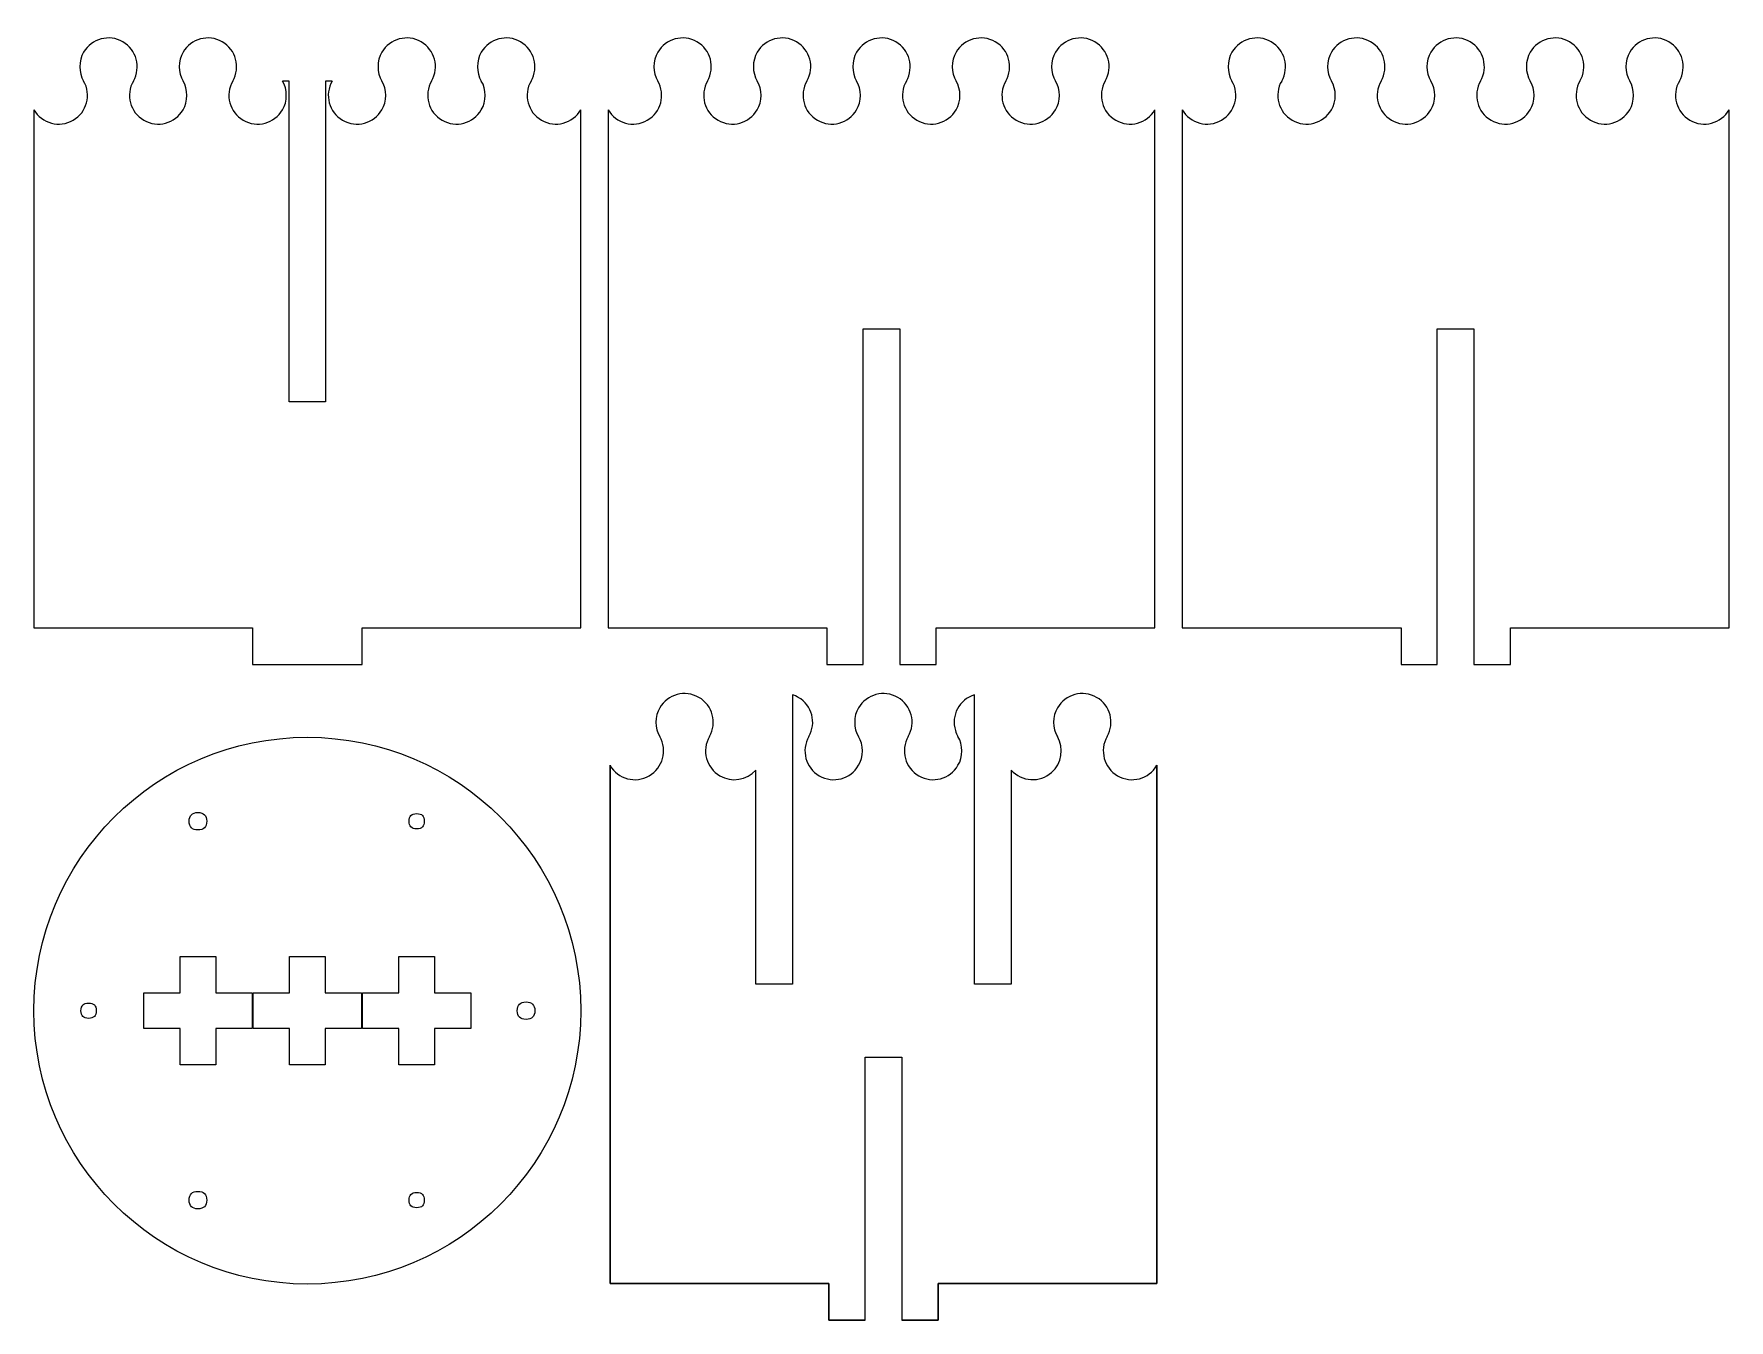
# Model space of a CAD drawing. Header units: inches. Extents: x 6 to 316, y -238 to -3.
import ezdxf

# ---------------------------------------------------------------- set-up
doc = ezdxf.new("R2010")
doc.units = ezdxf.units.IN
doc.header["$MEASUREMENT"] = 0
doc.layers.add('Layer 1', color=7, linetype='Continuous')

# ---------------------------------------------------------------- blocks, each defined once
blk = doc.blocks.new('block 2')
at = {"layer": 'Layer 1', "lineweight": 0}
blk.add_open_spline([(105.63, -181.79), (105.63, -154.18), (83.25, -131.8), (55.64, -131.8), (28.03, -131.8), (5.65, -154.18), (5.65, -181.79), (5.65, -209.39), (28.03, -231.77), (55.64, -231.77), (83.25, -231.77), (105.63, -209.39), (105.63, -181.79), (105.63, -181.79), (105.63, -181.79), (105.63, -181.79)], degree=3, knots=[0, 0, 0, 0, 1, 1, 1, 2, 2, 2, 3, 3, 3, 4, 4, 4, 5, 5, 5, 5], dxfattribs=at)
blk = doc.blocks.new('block 3')
at = {"layer": 'Layer 1', "lineweight": 0}
blk.add_open_spline([(97.23, -181.79), (97.23, -180.72), (96.7, -180.19), (95.63, -180.19), (94.56, -180.19), (94.03, -180.72), (94.03, -181.79), (94.03, -182.85), (94.56, -183.39), (95.63, -183.39), (96.7, -183.39), (97.23, -182.85), (97.23, -181.79)], degree=3, knots=[0, 0, 0, 0, 1, 1, 1, 2, 2, 2, 3, 3, 3, 4, 4, 4, 4], dxfattribs=at)
blk = doc.blocks.new('block 4')
at = {"layer": 'Layer 1', "lineweight": 0}
blk.add_open_spline([(58.99, -178.54), (61.17, -178.54), (63.35, -178.54), (65.54, -178.54)], degree=3, dxfattribs=at)
blk = doc.blocks.new('block 5')
at = {"layer": 'Layer 1', "lineweight": 0}
blk.add_open_spline([(65.54, -178.54), (65.54, -179.62), (65.54, -180.7), (65.54, -181.79), (65.54, -182.87), (65.54, -183.95), (65.54, -185.03)], degree=3, knots=[0, 0, 0, 0, 1, 1, 1, 2, 2, 2, 2], dxfattribs=at)
blk = doc.blocks.new('block 6')
at = {"layer": 'Layer 1', "lineweight": 0}
blk.add_open_spline([(65.54, -185.03), (63.35, -185.03), (61.17, -185.03), (58.99, -185.03)], degree=3, dxfattribs=at)
blk = doc.blocks.new('block 7')
at = {"layer": 'Layer 1', "lineweight": 0}
blk.add_open_spline([(58.99, -185.03), (58.95, -185.03), (58.92, -185.03), (58.89, -185.03), (58.89, -185.07), (58.89, -185.1), (58.89, -185.13)], degree=3, knots=[0, 0, 0, 0, 1, 1, 1, 2, 2, 2, 2], dxfattribs=at)
blk = doc.blocks.new('block 8')
at = {"layer": 'Layer 1', "lineweight": 0}
blk.add_open_spline([(58.89, -185.13), (58.89, -187.32), (58.89, -189.5), (58.89, -191.68)], degree=3, dxfattribs=at)
blk = doc.blocks.new('block 9')
at = {"layer": 'Layer 1', "lineweight": 0}
blk.add_open_spline([(58.89, -191.68), (57.8, -191.68), (56.72, -191.68), (55.64, -191.68), (54.56, -191.68), (53.47, -191.68), (52.39, -191.68)], degree=3, knots=[0, 0, 0, 0, 1, 1, 1, 2, 2, 2, 2], dxfattribs=at)
blk = doc.blocks.new('block 10')
at = {"layer": 'Layer 1', "lineweight": 0}
blk.add_open_spline([(52.39, -191.68), (52.39, -189.5), (52.39, -187.32), (52.39, -185.13)], degree=3, dxfattribs=at)
blk = doc.blocks.new('block 11')
at = {"layer": 'Layer 1', "lineweight": 0}
blk.add_open_spline([(52.39, -185.13), (52.39, -185.1), (52.39, -185.07), (52.39, -185.03), (52.36, -185.03), (52.32, -185.03), (52.29, -185.03)], degree=3, knots=[0, 0, 0, 0, 1, 1, 1, 2, 2, 2, 2], dxfattribs=at)
blk = doc.blocks.new('block 12')
at = {"layer": 'Layer 1', "lineweight": 0}
blk.add_open_spline([(52.29, -185.03), (50.11, -185.03), (47.92, -185.03), (45.74, -185.03)], degree=3, dxfattribs=at)
blk = doc.blocks.new('block 13')
at = {"layer": 'Layer 1', "lineweight": 0}
blk.add_open_spline([(45.74, -185.03), (45.74, -183.95), (45.74, -182.87), (45.74, -181.79), (45.74, -180.7), (45.74, -179.62), (45.74, -178.54)], degree=3, knots=[0, 0, 0, 0, 1, 1, 1, 2, 2, 2, 2], dxfattribs=at)
blk = doc.blocks.new('block 14')
at = {"layer": 'Layer 1', "lineweight": 0}
blk.add_open_spline([(45.74, -178.54), (47.92, -178.54), (50.11, -178.54), (52.29, -178.54)], degree=3, dxfattribs=at)
blk = doc.blocks.new('block 15')
at = {"layer": 'Layer 1', "lineweight": 0}
blk.add_open_spline([(52.29, -178.54), (52.32, -178.54), (52.36, -178.54), (52.39, -178.54), (52.39, -178.5), (52.39, -178.47), (52.39, -178.44)], degree=3, knots=[0, 0, 0, 0, 1, 1, 1, 2, 2, 2, 2], dxfattribs=at)
blk = doc.blocks.new('block 16')
at = {"layer": 'Layer 1', "lineweight": 0}
blk.add_open_spline([(52.39, -178.44), (52.39, -176.25), (52.39, -174.07), (52.39, -171.89)], degree=3, dxfattribs=at)
blk = doc.blocks.new('block 17')
at = {"layer": 'Layer 1', "lineweight": 0}
blk.add_open_spline([(52.39, -171.89), (53.47, -171.89), (54.56, -171.89), (55.64, -171.89), (56.72, -171.89), (57.8, -171.89), (58.89, -171.89)], degree=3, knots=[0, 0, 0, 0, 1, 1, 1, 2, 2, 2, 2], dxfattribs=at)
blk = doc.blocks.new('block 18')
at = {"layer": 'Layer 1', "lineweight": 0}
blk.add_open_spline([(58.89, -171.89), (58.89, -174.07), (58.89, -176.25), (58.89, -178.44)], degree=3, dxfattribs=at)
blk = doc.blocks.new('block 19')
at = {"layer": 'Layer 1', "lineweight": 0}
blk.add_open_spline([(58.89, -178.44), (58.89, -178.47), (58.89, -178.5), (58.89, -178.54), (58.92, -178.54), (58.95, -178.54), (58.99, -178.54)], degree=3, knots=[0, 0, 0, 0, 1, 1, 1, 2, 2, 2, 2], dxfattribs=at)
blk = doc.blocks.new('block 20')
at = {"layer": 'Layer 1', "lineweight": 0}
blk.add_open_spline([(38.99, -178.54), (41.17, -178.54), (43.36, -178.54), (45.54, -178.54)], degree=3, dxfattribs=at)
blk = doc.blocks.new('block 21')
at = {"layer": 'Layer 1', "lineweight": 0}
blk.add_open_spline([(45.54, -178.54), (45.54, -179.62), (45.54, -180.7), (45.54, -181.79), (45.54, -182.87), (45.54, -183.95), (45.54, -185.03)], degree=3, knots=[0, 0, 0, 0, 1, 1, 1, 2, 2, 2, 2], dxfattribs=at)
blk = doc.blocks.new('block 22')
at = {"layer": 'Layer 1', "lineweight": 0}
blk.add_open_spline([(45.54, -185.03), (43.36, -185.03), (41.17, -185.03), (38.99, -185.03)], degree=3, dxfattribs=at)
blk = doc.blocks.new('block 23')
at = {"layer": 'Layer 1', "lineweight": 0}
blk.add_open_spline([(38.99, -185.03), (38.96, -185.03), (38.93, -185.03), (38.89, -185.03), (38.89, -185.07), (38.89, -185.1), (38.89, -185.13)], degree=3, knots=[0, 0, 0, 0, 1, 1, 1, 2, 2, 2, 2], dxfattribs=at)
blk = doc.blocks.new('block 24')
at = {"layer": 'Layer 1', "lineweight": 0}
blk.add_open_spline([(38.89, -185.13), (38.89, -187.32), (38.89, -189.5), (38.89, -191.68)], degree=3, dxfattribs=at)
blk = doc.blocks.new('block 25')
at = {"layer": 'Layer 1', "lineweight": 0}
blk.add_open_spline([(38.89, -191.68), (37.81, -191.68), (36.73, -191.68), (35.64, -191.68), (34.56, -191.68), (33.48, -191.68), (32.39, -191.68)], degree=3, knots=[0, 0, 0, 0, 1, 1, 1, 2, 2, 2, 2], dxfattribs=at)
blk = doc.blocks.new('block 26')
at = {"layer": 'Layer 1', "lineweight": 0}
blk.add_open_spline([(32.39, -191.68), (32.39, -189.5), (32.39, -187.32), (32.39, -185.13)], degree=3, dxfattribs=at)
blk = doc.blocks.new('block 27')
at = {"layer": 'Layer 1', "lineweight": 0}
blk.add_open_spline([(32.39, -185.13), (32.39, -185.1), (32.39, -185.07), (32.39, -185.03), (32.36, -185.03), (32.33, -185.03), (32.29, -185.03)], degree=3, knots=[0, 0, 0, 0, 1, 1, 1, 2, 2, 2, 2], dxfattribs=at)
blk = doc.blocks.new('block 28')
at = {"layer": 'Layer 1', "lineweight": 0}
blk.add_open_spline([(32.29, -185.03), (30.11, -185.03), (27.93, -185.03), (25.74, -185.03)], degree=3, dxfattribs=at)
blk = doc.blocks.new('block 29')
at = {"layer": 'Layer 1', "lineweight": 0}
blk.add_open_spline([(25.74, -185.03), (25.74, -183.95), (25.74, -182.87), (25.74, -181.79), (25.74, -180.7), (25.74, -179.62), (25.74, -178.54)], degree=3, knots=[0, 0, 0, 0, 1, 1, 1, 2, 2, 2, 2], dxfattribs=at)
blk = doc.blocks.new('block 30')
at = {"layer": 'Layer 1', "lineweight": 0}
blk.add_open_spline([(25.74, -178.54), (27.93, -178.54), (30.11, -178.54), (32.29, -178.54)], degree=3, dxfattribs=at)
blk = doc.blocks.new('block 31')
at = {"layer": 'Layer 1', "lineweight": 0}
blk.add_open_spline([(32.29, -178.54), (32.33, -178.54), (32.36, -178.54), (32.39, -178.54), (32.39, -178.5), (32.39, -178.47), (32.39, -178.44)], degree=3, knots=[0, 0, 0, 0, 1, 1, 1, 2, 2, 2, 2], dxfattribs=at)
blk = doc.blocks.new('block 32')
at = {"layer": 'Layer 1', "lineweight": 0}
blk.add_open_spline([(32.39, -178.44), (32.39, -176.25), (32.39, -174.07), (32.39, -171.89)], degree=3, dxfattribs=at)
blk = doc.blocks.new('block 33')
at = {"layer": 'Layer 1', "lineweight": 0}
blk.add_open_spline([(32.39, -171.89), (33.48, -171.89), (34.56, -171.89), (35.64, -171.89), (36.73, -171.89), (37.81, -171.89), (38.89, -171.89)], degree=3, knots=[0, 0, 0, 0, 1, 1, 1, 2, 2, 2, 2], dxfattribs=at)
blk = doc.blocks.new('block 34')
at = {"layer": 'Layer 1', "lineweight": 0}
blk.add_open_spline([(38.89, -171.89), (38.89, -174.07), (38.89, -176.25), (38.89, -178.44)], degree=3, dxfattribs=at)
blk = doc.blocks.new('block 35')
at = {"layer": 'Layer 1', "lineweight": 0}
blk.add_open_spline([(38.89, -178.44), (38.89, -178.47), (38.89, -178.5), (38.89, -178.54), (38.93, -178.54), (38.96, -178.54), (38.99, -178.54)], degree=3, knots=[0, 0, 0, 0, 1, 1, 1, 2, 2, 2, 2], dxfattribs=at)
blk = doc.blocks.new('block 36')
at = {"layer": 'Layer 1', "lineweight": 0}
blk.add_open_spline([(78.98, -178.54), (81.17, -178.54), (83.35, -178.54), (85.53, -178.54)], degree=3, dxfattribs=at)
blk = doc.blocks.new('block 37')
at = {"layer": 'Layer 1', "lineweight": 0}
blk.add_open_spline([(85.53, -178.54), (85.53, -179.62), (85.53, -180.7), (85.53, -181.79), (85.53, -182.87), (85.53, -183.95), (85.53, -185.03)], degree=3, knots=[0, 0, 0, 0, 1, 1, 1, 2, 2, 2, 2], dxfattribs=at)
blk = doc.blocks.new('block 38')
at = {"layer": 'Layer 1', "lineweight": 0}
blk.add_open_spline([(85.53, -185.03), (83.35, -185.03), (81.17, -185.03), (78.98, -185.03)], degree=3, dxfattribs=at)
blk = doc.blocks.new('block 39')
at = {"layer": 'Layer 1', "lineweight": 0}
blk.add_open_spline([(78.98, -185.03), (78.95, -185.03), (78.92, -185.03), (78.88, -185.03), (78.88, -185.07), (78.88, -185.1), (78.88, -185.13)], degree=3, knots=[0, 0, 0, 0, 1, 1, 1, 2, 2, 2, 2], dxfattribs=at)
blk = doc.blocks.new('block 40')
at = {"layer": 'Layer 1', "lineweight": 0}
blk.add_open_spline([(78.88, -185.13), (78.88, -187.32), (78.88, -189.5), (78.88, -191.68)], degree=3, dxfattribs=at)
blk = doc.blocks.new('block 41')
at = {"layer": 'Layer 1', "lineweight": 0}
blk.add_open_spline([(78.88, -191.68), (77.8, -191.68), (76.72, -191.68), (75.63, -191.68), (74.55, -191.68), (73.47, -191.68), (72.38, -191.68)], degree=3, knots=[0, 0, 0, 0, 1, 1, 1, 2, 2, 2, 2], dxfattribs=at)
blk = doc.blocks.new('block 42')
at = {"layer": 'Layer 1', "lineweight": 0}
blk.add_open_spline([(72.38, -191.68), (72.38, -189.5), (72.38, -187.32), (72.38, -185.13)], degree=3, dxfattribs=at)
blk = doc.blocks.new('block 43')
at = {"layer": 'Layer 1', "lineweight": 0}
blk.add_open_spline([(72.38, -185.13), (72.38, -185.1), (72.38, -185.07), (72.38, -185.03), (72.35, -185.03), (72.32, -185.03), (72.29, -185.03)], degree=3, knots=[0, 0, 0, 0, 1, 1, 1, 2, 2, 2, 2], dxfattribs=at)
blk = doc.blocks.new('block 44')
at = {"layer": 'Layer 1', "lineweight": 0}
blk.add_open_spline([(72.29, -185.03), (70.1, -185.03), (67.92, -185.03), (65.74, -185.03)], degree=3, dxfattribs=at)
blk = doc.blocks.new('block 45')
at = {"layer": 'Layer 1', "lineweight": 0}
blk.add_open_spline([(65.74, -185.03), (65.74, -183.95), (65.74, -182.87), (65.74, -181.79), (65.74, -180.7), (65.74, -179.62), (65.74, -178.54)], degree=3, knots=[0, 0, 0, 0, 1, 1, 1, 2, 2, 2, 2], dxfattribs=at)
blk = doc.blocks.new('block 46')
at = {"layer": 'Layer 1', "lineweight": 0}
blk.add_open_spline([(65.74, -178.54), (67.92, -178.54), (70.1, -178.54), (72.29, -178.54)], degree=3, dxfattribs=at)
blk = doc.blocks.new('block 47')
at = {"layer": 'Layer 1', "lineweight": 0}
blk.add_open_spline([(72.29, -178.54), (72.32, -178.54), (72.35, -178.54), (72.38, -178.54), (72.38, -178.5), (72.38, -178.47), (72.38, -178.44)], degree=3, knots=[0, 0, 0, 0, 1, 1, 1, 2, 2, 2, 2], dxfattribs=at)
blk = doc.blocks.new('block 48')
at = {"layer": 'Layer 1', "lineweight": 0}
blk.add_open_spline([(72.38, -178.44), (72.38, -176.25), (72.38, -174.07), (72.38, -171.89)], degree=3, dxfattribs=at)
blk = doc.blocks.new('block 49')
at = {"layer": 'Layer 1', "lineweight": 0}
blk.add_open_spline([(72.38, -171.89), (73.47, -171.89), (74.55, -171.89), (75.63, -171.89), (76.72, -171.89), (77.8, -171.89), (78.88, -171.89)], degree=3, knots=[0, 0, 0, 0, 1, 1, 1, 2, 2, 2, 2], dxfattribs=at)
blk = doc.blocks.new('block 50')
at = {"layer": 'Layer 1', "lineweight": 0}
blk.add_open_spline([(78.88, -171.89), (78.88, -174.07), (78.88, -176.25), (78.88, -178.44)], degree=3, dxfattribs=at)
blk = doc.blocks.new('block 51')
at = {"layer": 'Layer 1', "lineweight": 0}
blk.add_open_spline([(78.88, -178.44), (78.88, -178.47), (78.88, -178.5), (78.88, -178.54), (78.92, -178.54), (78.95, -178.54), (78.98, -178.54)], degree=3, knots=[0, 0, 0, 0, 1, 1, 1, 2, 2, 2, 2], dxfattribs=at)
blk = doc.blocks.new('block 52')
at = {"layer": 'Layer 1', "lineweight": 0}
blk.add_open_spline([(77.03, -216.42), (77.03, -215.49), (76.57, -215.02), (75.63, -215.02), (74.7, -215.02), (74.23, -215.49), (74.23, -216.42), (74.23, -217.35), (74.7, -217.82), (75.63, -217.82), (76.57, -217.82), (77.03, -217.35), (77.03, -216.42)], degree=3, knots=[0, 0, 0, 0, 1, 1, 1, 2, 2, 2, 3, 3, 3, 4, 4, 4, 4], dxfattribs=at)
blk = doc.blocks.new('block 53')
at = {"layer": 'Layer 1', "lineweight": 0}
blk.add_open_spline([(37.24, -216.42), (37.24, -215.35), (36.71, -214.82), (35.64, -214.82), (34.58, -214.82), (34.04, -215.35), (34.04, -216.42), (34.04, -217.49), (34.58, -218.02), (35.64, -218.02), (36.71, -218.02), (37.24, -217.49), (37.24, -216.42)], degree=3, knots=[0, 0, 0, 0, 1, 1, 1, 2, 2, 2, 3, 3, 3, 4, 4, 4, 4], dxfattribs=at)
blk = doc.blocks.new('block 54')
at = {"layer": 'Layer 1', "lineweight": 0}
blk.add_open_spline([(17.05, -181.79), (17.05, -180.85), (16.58, -180.39), (15.65, -180.39), (14.71, -180.39), (14.25, -180.85), (14.25, -181.79), (14.25, -182.72), (14.71, -183.19), (15.65, -183.19), (16.58, -183.19), (17.05, -182.72), (17.05, -181.79)], degree=3, knots=[0, 0, 0, 0, 1, 1, 1, 2, 2, 2, 3, 3, 3, 4, 4, 4, 4], dxfattribs=at)
blk = doc.blocks.new('block 55')
at = {"layer": 'Layer 1', "lineweight": 0}
blk.add_open_spline([(37.24, -147.15), (37.24, -146.09), (36.71, -145.55), (35.64, -145.55), (34.58, -145.55), (34.04, -146.09), (34.04, -147.15), (34.04, -148.22), (34.58, -148.75), (35.64, -148.75), (36.71, -148.75), (37.24, -148.22), (37.24, -147.15)], degree=3, knots=[0, 0, 0, 0, 1, 1, 1, 2, 2, 2, 3, 3, 3, 4, 4, 4, 4], dxfattribs=at)
blk = doc.blocks.new('block 56')
at = {"layer": 'Layer 1', "lineweight": 0}
blk.add_open_spline([(77.03, -147.15), (77.03, -146.22), (76.57, -145.75), (75.63, -145.75), (74.7, -145.75), (74.23, -146.22), (74.23, -147.15), (74.23, -148.09), (74.7, -148.55), (75.63, -148.55), (76.57, -148.55), (77.03, -148.09), (77.03, -147.15)], degree=3, knots=[0, 0, 0, 0, 1, 1, 1, 2, 2, 2, 3, 3, 3, 4, 4, 4, 4], dxfattribs=at)
blk = doc.blocks.new('block 57')
at = {"layer": 'Layer 1', "lineweight": 0}
blk.add_lwpolyline([(210.96, -136.93), (210.96, -231.66)], dxfattribs=at)
blk = doc.blocks.new('block 58')
at = {"layer": 'Layer 1', "lineweight": 0}
blk.add_lwpolyline([(210.96, -231.66), (210.96, -136.93)], dxfattribs=at)
blk = doc.blocks.new('block 59')
at = {"layer": 'Layer 1', "lineweight": 0}
blk.add_open_spline([(201.87, -131.68), (200.42, -134.19), (201.28, -137.4), (203.79, -138.85), (206.3, -140.3), (209.51, -139.44), (210.96, -136.93)], degree=3, knots=[0, 0, 0, 0, 1, 1, 1, 2, 2, 2, 2], dxfattribs=at)
blk = doc.blocks.new('block 60')
at = {"layer": 'Layer 1', "lineweight": 0}
blk.add_open_spline([(201.87, -131.68), (203.32, -129.17), (202.46, -125.96), (199.95, -124.51), (197.44, -123.06), (194.23, -123.92), (192.78, -126.43), (191.84, -127.89), (191.84, -130.23), (192.78, -131.68)], degree=3, knots=[0, 0, 0, 0, 1, 1, 1, 2, 2, 2, 3, 3, 3, 3], dxfattribs=at)
blk = doc.blocks.new('block 61')
at = {"layer": 'Layer 1', "lineweight": 0}
blk.add_open_spline([(184.31, -137.79), (186.24, -139.96), (189.55, -140.15), (191.72, -138.23), (193.57, -136.66), (194.04, -133.75), (192.78, -131.68)], degree=3, knots=[0, 0, 0, 0, 1, 1, 1, 2, 2, 2, 2], dxfattribs=at)
blk = doc.blocks.new('block 62')
at = {"layer": 'Layer 1', "lineweight": 0}
blk.add_lwpolyline([(184.31, -137.79), (184.31, -176.96)], dxfattribs=at)
blk = doc.blocks.new('block 63')
at = {"layer": 'Layer 1', "lineweight": 0}
blk.add_lwpolyline([(184.31, -176.96), (180.96, -176.96)], dxfattribs=at)
blk = doc.blocks.new('block 64')
at = {"layer": 'Layer 1', "lineweight": 0}
blk.add_lwpolyline([(180.96, -176.96), (177.61, -176.96)], dxfattribs=at)
blk = doc.blocks.new('block 65')
at = {"layer": 'Layer 1', "lineweight": 0}
blk.add_lwpolyline([(177.61, -176.96), (177.61, -124.04)], dxfattribs=at)
blk = doc.blocks.new('block 66')
at = {"layer": 'Layer 1', "lineweight": 0}
blk.add_open_spline([(177.61, -124.04), (174.84, -124.88), (173.28, -127.82), (174.13, -130.59), (174.21, -130.89), (174.44, -131.42), (174.6, -131.68)], degree=3, knots=[0, 0, 0, 0, 1, 1, 1, 2, 2, 2, 2], dxfattribs=at)
blk = doc.blocks.new('block 67')
at = {"layer": 'Layer 1', "lineweight": 0}
blk.add_open_spline([(165.51, -131.68), (164.06, -134.19), (164.92, -137.4), (167.43, -138.85), (169.94, -140.3), (173.15, -139.44), (174.6, -136.93), (175.54, -135.48), (175.54, -133.13), (174.6, -131.68)], degree=3, knots=[0, 0, 0, 0, 1, 1, 1, 2, 2, 2, 3, 3, 3, 3], dxfattribs=at)
blk = doc.blocks.new('block 68')
at = {"layer": 'Layer 1', "lineweight": 0}
blk.add_open_spline([(165.51, -131.68), (166.96, -129.17), (166.1, -125.96), (163.59, -124.51), (161.08, -123.06), (157.87, -123.92), (156.42, -126.43), (155.48, -127.89), (155.48, -130.23), (156.42, -131.68)], degree=3, knots=[0, 0, 0, 0, 1, 1, 1, 2, 2, 2, 3, 3, 3, 3], dxfattribs=at)
blk = doc.blocks.new('block 69')
at = {"layer": 'Layer 1', "lineweight": 0}
blk.add_open_spline([(147.33, -131.68), (145.88, -134.19), (146.74, -137.4), (149.25, -138.85), (151.76, -140.3), (154.97, -139.44), (156.42, -136.93), (157.36, -135.48), (157.36, -133.13), (156.42, -131.68)], degree=3, knots=[0, 0, 0, 0, 1, 1, 1, 2, 2, 2, 3, 3, 3, 3], dxfattribs=at)
blk = doc.blocks.new('block 70')
at = {"layer": 'Layer 1', "lineweight": 0}
blk.add_open_spline([(147.33, -131.68), (148.78, -129.17), (147.92, -125.96), (145.41, -124.51), (145.15, -124.35), (144.62, -124.12), (144.32, -124.04)], degree=3, knots=[0, 0, 0, 0, 1, 1, 1, 2, 2, 2, 2], dxfattribs=at)
blk = doc.blocks.new('block 71')
at = {"layer": 'Layer 1', "lineweight": 0}
blk.add_lwpolyline([(144.32, -124.04), (144.32, -176.96)], dxfattribs=at)
blk = doc.blocks.new('block 72')
at = {"layer": 'Layer 1', "lineweight": 0}
blk.add_lwpolyline([(144.32, -176.96), (140.97, -176.96)], dxfattribs=at)
blk = doc.blocks.new('block 73')
at = {"layer": 'Layer 1', "lineweight": 0}
blk.add_lwpolyline([(140.97, -176.96), (137.62, -176.96)], dxfattribs=at)
blk = doc.blocks.new('block 74')
at = {"layer": 'Layer 1', "lineweight": 0}
blk.add_lwpolyline([(137.62, -176.96), (137.62, -137.79)], dxfattribs=at)
blk = doc.blocks.new('block 75')
at = {"layer": 'Layer 1', "lineweight": 0}
blk.add_open_spline([(129.15, -131.68), (127.71, -134.19), (128.57, -137.4), (131.08, -138.85), (133.14, -140.11), (136.05, -139.64), (137.62, -137.79)], degree=3, knots=[0, 0, 0, 0, 1, 1, 1, 2, 2, 2, 2], dxfattribs=at)
blk = doc.blocks.new('block 76')
at = {"layer": 'Layer 1', "lineweight": 0}
blk.add_open_spline([(129.15, -131.68), (130.6, -129.17), (129.74, -125.96), (127.23, -124.51), (124.72, -123.06), (121.51, -123.92), (120.07, -126.43), (119.13, -127.89), (119.13, -130.23), (120.07, -131.68)], degree=3, knots=[0, 0, 0, 0, 1, 1, 1, 2, 2, 2, 3, 3, 3, 3], dxfattribs=at)
blk = doc.blocks.new('block 77')
at = {"layer": 'Layer 1', "lineweight": 0}
blk.add_open_spline([(110.98, -136.93), (112.43, -139.44), (115.64, -140.3), (118.14, -138.85), (120.65, -137.4), (121.51, -134.19), (120.07, -131.68)], degree=3, knots=[0, 0, 0, 0, 1, 1, 1, 2, 2, 2, 2], dxfattribs=at)
blk = doc.blocks.new('block 78')
at = {"layer": 'Layer 1', "lineweight": 0}
blk.add_lwpolyline([(110.98, -136.93), (110.98, -231.66)], dxfattribs=at)
blk = doc.blocks.new('block 79')
at = {"layer": 'Layer 1', "lineweight": 0}
blk.add_lwpolyline([(110.98, -231.66), (110.98, -136.93)], dxfattribs=at)
blk = doc.blocks.new('block 80')
at = {"layer": 'Layer 1', "lineweight": 0}
blk.add_lwpolyline([(157.62, -238.36), (157.62, -190.31)], dxfattribs=at)
blk = doc.blocks.new('block 81')
at = {"layer": 'Layer 1', "lineweight": 0}
blk.add_lwpolyline([(157.62, -190.31), (160.97, -190.31)], dxfattribs=at)
blk = doc.blocks.new('block 82')
at = {"layer": 'Layer 1', "lineweight": 0}
blk.add_lwpolyline([(160.97, -190.31), (164.32, -190.31)], dxfattribs=at)
blk = doc.blocks.new('block 83')
at = {"layer": 'Layer 1', "lineweight": 0}
blk.add_lwpolyline([(164.32, -190.31), (164.32, -238.36)], dxfattribs=at)
blk = doc.blocks.new('block 84')
at = {"layer": 'Layer 1', "lineweight": 0}
blk.add_lwpolyline([(164.32, -238.36), (170.96, -238.36)], dxfattribs=at)
blk = doc.blocks.new('block 85')
at = {"layer": 'Layer 1', "lineweight": 0}
blk.add_lwpolyline([(170.96, -238.36), (164.32, -238.36)], dxfattribs=at)
blk = doc.blocks.new('block 86')
at = {"layer": 'Layer 1', "lineweight": 0}
blk.add_lwpolyline([(170.96, -238.36), (170.96, -231.66)], dxfattribs=at)
blk = doc.blocks.new('block 87')
at = {"layer": 'Layer 1', "lineweight": 0}
blk.add_lwpolyline([(170.96, -231.66), (210.96, -231.66)], dxfattribs=at)
blk = doc.blocks.new('block 88')
at = {"layer": 'Layer 1', "lineweight": 0}
blk.add_lwpolyline([(210.96, -231.66), (170.96, -231.66)], dxfattribs=at)
blk = doc.blocks.new('block 89')
at = {"layer": 'Layer 1', "lineweight": 0}
blk.add_lwpolyline([(170.96, -231.66), (170.96, -238.36)], dxfattribs=at)
blk = doc.blocks.new('block 90')
at = {"layer": 'Layer 1', "lineweight": 0}
blk.add_lwpolyline([(150.97, -238.36), (157.62, -238.36)], dxfattribs=at)
blk = doc.blocks.new('block 91')
at = {"layer": 'Layer 1', "lineweight": 0}
blk.add_lwpolyline([(157.62, -238.36), (150.97, -238.36)], dxfattribs=at)
blk = doc.blocks.new('block 92')
at = {"layer": 'Layer 1', "lineweight": 0}
blk.add_lwpolyline([(150.97, -238.36), (150.97, -231.66)], dxfattribs=at)
blk = doc.blocks.new('block 93')
at = {"layer": 'Layer 1', "lineweight": 0}
blk.add_lwpolyline([(150.97, -231.66), (110.98, -231.66)], dxfattribs=at)
blk = doc.blocks.new('block 94')
at = {"layer": 'Layer 1', "lineweight": 0}
blk.add_lwpolyline([(110.98, -231.66), (150.97, -231.66)], dxfattribs=at)
blk = doc.blocks.new('block 95')
at = {"layer": 'Layer 1', "lineweight": 0}
blk.add_lwpolyline([(150.97, -231.66), (150.97, -238.36)], dxfattribs=at)
blk = doc.blocks.new('block 96')
at = {"layer": 'Layer 1', "lineweight": 0}
blk.add_lwpolyline([(105.63, -111.8), (105.63, -17.07)], dxfattribs=at)
blk = doc.blocks.new('block 97')
at = {"layer": 'Layer 1', "lineweight": 0}
blk.add_open_spline([(96.54, -11.82), (95.09, -14.33), (95.95, -17.54), (98.46, -18.99), (100.97, -20.44), (104.18, -19.58), (105.63, -17.07)], degree=3, knots=[0, 0, 0, 0, 1, 1, 1, 2, 2, 2, 2], dxfattribs=at)
blk = doc.blocks.new('block 98')
at = {"layer": 'Layer 1', "lineweight": 0}
blk.add_open_spline([(96.54, -11.82), (97.99, -9.31), (97.13, -6.1), (94.62, -4.65), (92.11, -3.2), (88.9, -4.06), (87.45, -6.57), (86.51, -8.03), (86.51, -10.37), (87.45, -11.82)], degree=3, knots=[0, 0, 0, 0, 1, 1, 1, 2, 2, 2, 3, 3, 3, 3], dxfattribs=at)
blk = doc.blocks.new('block 99')
at = {"layer": 'Layer 1', "lineweight": 0}
blk.add_open_spline([(78.36, -11.82), (76.91, -14.33), (77.77, -17.54), (80.28, -18.99), (82.79, -20.44), (86, -19.58), (87.45, -17.07), (88.39, -15.62), (88.39, -13.27), (87.45, -11.82)], degree=3, knots=[0, 0, 0, 0, 1, 1, 1, 2, 2, 2, 3, 3, 3, 3], dxfattribs=at)
blk = doc.blocks.new('block 100')
at = {"layer": 'Layer 1', "lineweight": 0}
blk.add_open_spline([(78.36, -11.82), (79.81, -9.31), (78.95, -6.1), (76.44, -4.65), (73.93, -3.2), (70.72, -4.06), (69.27, -6.57), (68.33, -8.03), (68.33, -10.37), (69.27, -11.82)], degree=3, knots=[0, 0, 0, 0, 1, 1, 1, 2, 2, 2, 3, 3, 3, 3], dxfattribs=at)
blk = doc.blocks.new('block 101')
at = {"layer": 'Layer 1', "lineweight": 0}
blk.add_open_spline([(60.18, -11.82), (58.73, -14.33), (59.59, -17.54), (62.1, -18.99), (64.61, -20.44), (67.82, -19.58), (69.27, -17.07), (70.21, -15.62), (70.21, -13.27), (69.27, -11.82)], degree=3, knots=[0, 0, 0, 0, 1, 1, 1, 2, 2, 2, 3, 3, 3, 3], dxfattribs=at)
blk = doc.blocks.new('block 102')
at = {"layer": 'Layer 1', "lineweight": 0}
blk.add_lwpolyline([(60.18, -11.82), (58.99, -11.82)], dxfattribs=at)
blk = doc.blocks.new('block 103')
at = {"layer": 'Layer 1', "lineweight": 0}
blk.add_lwpolyline([(58.99, -11.82), (58.99, -70.45)], dxfattribs=at)
blk = doc.blocks.new('block 104')
at = {"layer": 'Layer 1', "lineweight": 0}
blk.add_lwpolyline([(58.99, -70.45), (55.64, -70.45)], dxfattribs=at)
blk = doc.blocks.new('block 105')
at = {"layer": 'Layer 1', "lineweight": 0}
blk.add_lwpolyline([(55.64, -70.45), (52.29, -70.45)], dxfattribs=at)
blk = doc.blocks.new('block 106')
at = {"layer": 'Layer 1', "lineweight": 0}
blk.add_lwpolyline([(52.29, -70.45), (52.29, -11.82)], dxfattribs=at)
blk = doc.blocks.new('block 107')
at = {"layer": 'Layer 1', "lineweight": 0}
blk.add_lwpolyline([(52.29, -11.82), (51.09, -11.82)], dxfattribs=at)
blk = doc.blocks.new('block 108')
at = {"layer": 'Layer 1', "lineweight": 0}
blk.add_open_spline([(42.01, -11.82), (40.56, -14.33), (41.42, -17.54), (43.93, -18.99), (46.44, -20.44), (49.65, -19.58), (51.09, -17.07), (52.03, -15.62), (52.03, -13.27), (51.09, -11.82)], degree=3, knots=[0, 0, 0, 0, 1, 1, 1, 2, 2, 2, 3, 3, 3, 3], dxfattribs=at)
blk = doc.blocks.new('block 109')
at = {"layer": 'Layer 1', "lineweight": 0}
blk.add_open_spline([(42.01, -11.82), (43.45, -9.31), (42.59, -6.1), (40.08, -4.65), (37.57, -3.2), (34.37, -4.06), (32.92, -6.57), (31.98, -8.03), (31.98, -10.37), (32.92, -11.82)], degree=3, knots=[0, 0, 0, 0, 1, 1, 1, 2, 2, 2, 3, 3, 3, 3], dxfattribs=at)
blk = doc.blocks.new('block 110')
at = {"layer": 'Layer 1', "lineweight": 0}
blk.add_open_spline([(23.83, -11.82), (22.38, -14.33), (23.24, -17.54), (25.75, -18.99), (28.26, -20.44), (31.47, -19.58), (32.92, -17.07), (33.85, -15.62), (33.85, -13.27), (32.92, -11.82)], degree=3, knots=[0, 0, 0, 0, 1, 1, 1, 2, 2, 2, 3, 3, 3, 3], dxfattribs=at)
blk = doc.blocks.new('block 111')
at = {"layer": 'Layer 1', "lineweight": 0}
blk.add_open_spline([(23.83, -11.82), (25.28, -9.31), (24.42, -6.1), (21.91, -4.65), (19.4, -3.2), (16.19, -4.06), (14.74, -6.57), (13.8, -8.03), (13.8, -10.37), (14.74, -11.82)], degree=3, knots=[0, 0, 0, 0, 1, 1, 1, 2, 2, 2, 3, 3, 3, 3], dxfattribs=at)
blk = doc.blocks.new('block 112')
at = {"layer": 'Layer 1', "lineweight": 0}
blk.add_open_spline([(5.65, -17.07), (7.1, -19.58), (10.31, -20.44), (12.82, -18.99), (15.33, -17.54), (16.19, -14.33), (14.74, -11.82)], degree=3, knots=[0, 0, 0, 0, 1, 1, 1, 2, 2, 2, 2], dxfattribs=at)
blk = doc.blocks.new('block 113')
at = {"layer": 'Layer 1', "lineweight": 0}
blk.add_lwpolyline([(5.65, -17.07), (5.65, -111.8)], dxfattribs=at)
blk = doc.blocks.new('block 114')
at = {"layer": 'Layer 1', "lineweight": 0}
blk.add_lwpolyline([(5.65, -111.8), (45.64, -111.8)], dxfattribs=at)
blk = doc.blocks.new('block 115')
at = {"layer": 'Layer 1', "lineweight": 0}
blk.add_lwpolyline([(45.64, -111.8), (45.64, -118.5)], dxfattribs=at)
blk = doc.blocks.new('block 116')
at = {"layer": 'Layer 1', "lineweight": 0}
blk.add_lwpolyline([(45.64, -118.5), (55.64, -118.5)], dxfattribs=at)
blk = doc.blocks.new('block 117')
at = {"layer": 'Layer 1', "lineweight": 0}
blk.add_lwpolyline([(55.64, -118.5), (65.64, -118.5)], dxfattribs=at)
blk = doc.blocks.new('block 118')
at = {"layer": 'Layer 1', "lineweight": 0}
blk.add_lwpolyline([(65.64, -118.5), (65.64, -111.8)], dxfattribs=at)
blk = doc.blocks.new('block 119')
at = {"layer": 'Layer 1', "lineweight": 0}
blk.add_lwpolyline([(65.64, -111.8), (105.63, -111.8)], dxfattribs=at)
blk = doc.blocks.new('block 120')
at = {"layer": 'Layer 1', "lineweight": 0}
blk.add_open_spline([(201.52, -11.82), (200.07, -14.33), (200.93, -17.54), (203.44, -18.99), (205.95, -20.44), (209.16, -19.58), (210.61, -17.07)], degree=3, knots=[0, 0, 0, 0, 1, 1, 1, 2, 2, 2, 2], dxfattribs=at)
blk = doc.blocks.new('block 121')
at = {"layer": 'Layer 1', "lineweight": 0}
blk.add_open_spline([(201.52, -11.82), (202.97, -9.31), (202.11, -6.1), (199.6, -4.65), (197.09, -3.2), (193.88, -4.06), (192.43, -6.57), (191.49, -8.03), (191.49, -10.37), (192.43, -11.82)], degree=3, knots=[0, 0, 0, 0, 1, 1, 1, 2, 2, 2, 3, 3, 3, 3], dxfattribs=at)
blk = doc.blocks.new('block 122')
at = {"layer": 'Layer 1', "lineweight": 0}
blk.add_open_spline([(183.34, -11.82), (181.89, -14.33), (182.75, -17.54), (185.26, -18.99), (187.77, -20.44), (190.98, -19.58), (192.43, -17.07), (193.37, -15.62), (193.37, -13.27), (192.43, -11.82)], degree=3, knots=[0, 0, 0, 0, 1, 1, 1, 2, 2, 2, 3, 3, 3, 3], dxfattribs=at)
blk = doc.blocks.new('block 123')
at = {"layer": 'Layer 1', "lineweight": 0}
blk.add_open_spline([(183.34, -11.82), (184.79, -9.31), (183.93, -6.1), (181.42, -4.65), (178.91, -3.2), (175.7, -4.06), (174.25, -6.57), (173.31, -8.03), (173.31, -10.37), (174.25, -11.82)], degree=3, knots=[0, 0, 0, 0, 1, 1, 1, 2, 2, 2, 3, 3, 3, 3], dxfattribs=at)
blk = doc.blocks.new('block 124')
at = {"layer": 'Layer 1', "lineweight": 0}
blk.add_open_spline([(165.16, -11.82), (163.71, -14.33), (164.57, -17.54), (167.08, -18.99), (169.59, -20.44), (172.8, -19.58), (174.25, -17.07), (175.19, -15.62), (175.19, -13.27), (174.25, -11.82)], degree=3, knots=[0, 0, 0, 0, 1, 1, 1, 2, 2, 2, 3, 3, 3, 3], dxfattribs=at)
blk = doc.blocks.new('block 125')
at = {"layer": 'Layer 1', "lineweight": 0}
blk.add_open_spline([(165.16, -11.82), (166.61, -9.31), (165.75, -6.1), (163.24, -4.65), (160.73, -3.2), (157.52, -4.06), (156.07, -6.57), (155.13, -8.03), (155.13, -10.37), (156.07, -11.82)], degree=3, knots=[0, 0, 0, 0, 1, 1, 1, 2, 2, 2, 3, 3, 3, 3], dxfattribs=at)
blk = doc.blocks.new('block 126')
at = {"layer": 'Layer 1', "lineweight": 0}
blk.add_open_spline([(146.98, -11.82), (145.53, -14.33), (146.39, -17.54), (148.9, -18.99), (151.41, -20.44), (154.62, -19.58), (156.07, -17.07), (157.01, -15.62), (157.01, -13.27), (156.07, -11.82)], degree=3, knots=[0, 0, 0, 0, 1, 1, 1, 2, 2, 2, 3, 3, 3, 3], dxfattribs=at)
blk = doc.blocks.new('block 127')
at = {"layer": 'Layer 1', "lineweight": 0}
blk.add_open_spline([(146.98, -11.82), (148.43, -9.31), (147.57, -6.1), (145.06, -4.65), (142.55, -3.2), (139.34, -4.06), (137.89, -6.57), (136.96, -8.03), (136.96, -10.37), (137.89, -11.82)], degree=3, knots=[0, 0, 0, 0, 1, 1, 1, 2, 2, 2, 3, 3, 3, 3], dxfattribs=at)
blk = doc.blocks.new('block 128')
at = {"layer": 'Layer 1', "lineweight": 0}
blk.add_open_spline([(128.8, -11.82), (127.36, -14.33), (128.22, -17.54), (130.73, -18.99), (133.24, -20.44), (136.44, -19.58), (137.89, -17.07), (138.83, -15.62), (138.83, -13.27), (137.89, -11.82)], degree=3, knots=[0, 0, 0, 0, 1, 1, 1, 2, 2, 2, 3, 3, 3, 3], dxfattribs=at)
blk = doc.blocks.new('block 129')
at = {"layer": 'Layer 1', "lineweight": 0}
blk.add_open_spline([(128.8, -11.82), (130.25, -9.31), (129.39, -6.1), (126.88, -4.65), (124.37, -3.2), (121.16, -4.06), (119.72, -6.57), (118.78, -8.03), (118.78, -10.37), (119.72, -11.82)], degree=3, knots=[0, 0, 0, 0, 1, 1, 1, 2, 2, 2, 3, 3, 3, 3], dxfattribs=at)
blk = doc.blocks.new('block 130')
at = {"layer": 'Layer 1', "lineweight": 0}
blk.add_open_spline([(110.63, -17.07), (112.08, -19.58), (115.29, -20.44), (117.8, -18.99), (120.31, -17.54), (121.16, -14.33), (119.72, -11.82)], degree=3, knots=[0, 0, 0, 0, 1, 1, 1, 2, 2, 2, 2], dxfattribs=at)
blk = doc.blocks.new('block 131')
at = {"layer": 'Layer 1', "lineweight": 0}
blk.add_lwpolyline([(110.63, -17.07), (110.63, -111.8)], dxfattribs=at)
blk = doc.blocks.new('block 132')
at = {"layer": 'Layer 1', "lineweight": 0}
blk.add_lwpolyline([(110.63, -111.8), (150.62, -111.8)], dxfattribs=at)
blk = doc.blocks.new('block 133')
at = {"layer": 'Layer 1', "lineweight": 0}
blk.add_lwpolyline([(150.62, -111.8), (150.62, -118.5)], dxfattribs=at)
blk = doc.blocks.new('block 134')
at = {"layer": 'Layer 1', "lineweight": 0}
blk.add_lwpolyline([(150.62, -118.5), (157.27, -118.5)], dxfattribs=at)
blk = doc.blocks.new('block 135')
at = {"layer": 'Layer 1', "lineweight": 0}
blk.add_lwpolyline([(157.27, -118.5), (157.27, -57.1)], dxfattribs=at)
blk = doc.blocks.new('block 136')
at = {"layer": 'Layer 1', "lineweight": 0}
blk.add_lwpolyline([(157.27, -57.1), (160.62, -57.1)], dxfattribs=at)
blk = doc.blocks.new('block 137')
at = {"layer": 'Layer 1', "lineweight": 0}
blk.add_lwpolyline([(160.62, -57.1), (163.97, -57.1)], dxfattribs=at)
blk = doc.blocks.new('block 138')
at = {"layer": 'Layer 1', "lineweight": 0}
blk.add_lwpolyline([(163.97, -57.1), (163.97, -118.5)], dxfattribs=at)
blk = doc.blocks.new('block 139')
at = {"layer": 'Layer 1', "lineweight": 0}
blk.add_lwpolyline([(163.97, -118.5), (170.61, -118.5)], dxfattribs=at)
blk = doc.blocks.new('block 140')
at = {"layer": 'Layer 1', "lineweight": 0}
blk.add_lwpolyline([(170.61, -118.5), (170.61, -111.8)], dxfattribs=at)
blk = doc.blocks.new('block 141')
at = {"layer": 'Layer 1', "lineweight": 0}
blk.add_lwpolyline([(170.61, -111.8), (210.61, -111.8)], dxfattribs=at)
blk = doc.blocks.new('block 142')
at = {"layer": 'Layer 1', "lineweight": 0}
blk.add_lwpolyline([(210.61, -111.8), (210.61, -17.07)], dxfattribs=at)
blk = doc.blocks.new('block 143')
at = {"layer": 'Layer 1', "lineweight": 0}
blk.add_lwpolyline([(315.58, -111.8), (315.58, -17.07)], dxfattribs=at)
blk = doc.blocks.new('block 144')
at = {"layer": 'Layer 1', "lineweight": 0}
blk.add_open_spline([(306.49, -11.82), (305.05, -14.33), (305.91, -17.54), (308.42, -18.99), (310.92, -20.44), (314.13, -19.58), (315.58, -17.07)], degree=3, knots=[0, 0, 0, 0, 1, 1, 1, 2, 2, 2, 2], dxfattribs=at)
blk = doc.blocks.new('block 145')
at = {"layer": 'Layer 1', "lineweight": 0}
blk.add_open_spline([(306.49, -11.82), (307.94, -9.31), (307.08, -6.1), (304.57, -4.65), (302.06, -3.2), (298.85, -4.06), (297.41, -6.57), (296.47, -8.03), (296.47, -10.37), (297.41, -11.82)], degree=3, knots=[0, 0, 0, 0, 1, 1, 1, 2, 2, 2, 3, 3, 3, 3], dxfattribs=at)
blk = doc.blocks.new('block 146')
at = {"layer": 'Layer 1', "lineweight": 0}
blk.add_open_spline([(288.32, -11.82), (286.87, -14.33), (287.73, -17.54), (290.24, -18.99), (292.75, -20.44), (295.96, -19.58), (297.41, -17.07), (298.34, -15.62), (298.34, -13.27), (297.41, -11.82)], degree=3, knots=[0, 0, 0, 0, 1, 1, 1, 2, 2, 2, 3, 3, 3, 3], dxfattribs=at)
blk = doc.blocks.new('block 147')
at = {"layer": 'Layer 1', "lineweight": 0}
blk.add_open_spline([(288.32, -11.82), (289.77, -9.31), (288.91, -6.1), (286.4, -4.65), (283.89, -3.2), (280.68, -4.06), (279.23, -6.57), (278.29, -8.03), (278.29, -10.37), (279.23, -11.82)], degree=3, knots=[0, 0, 0, 0, 1, 1, 1, 2, 2, 2, 3, 3, 3, 3], dxfattribs=at)
blk = doc.blocks.new('block 148')
at = {"layer": 'Layer 1', "lineweight": 0}
blk.add_open_spline([(270.14, -11.82), (268.69, -14.33), (269.55, -17.54), (272.06, -18.99), (274.57, -20.44), (277.78, -19.58), (279.23, -17.07), (280.16, -15.62), (280.16, -13.27), (279.23, -11.82)], degree=3, knots=[0, 0, 0, 0, 1, 1, 1, 2, 2, 2, 3, 3, 3, 3], dxfattribs=at)
blk = doc.blocks.new('block 149')
at = {"layer": 'Layer 1', "lineweight": 0}
blk.add_open_spline([(270.14, -11.82), (271.59, -9.31), (270.73, -6.1), (268.22, -4.65), (265.71, -3.2), (262.5, -4.06), (261.05, -6.57), (260.11, -8.03), (260.11, -10.37), (261.05, -11.82)], degree=3, knots=[0, 0, 0, 0, 1, 1, 1, 2, 2, 2, 3, 3, 3, 3], dxfattribs=at)
blk = doc.blocks.new('block 150')
at = {"layer": 'Layer 1', "lineweight": 0}
blk.add_open_spline([(251.96, -11.82), (250.51, -14.33), (251.37, -17.54), (253.88, -18.99), (256.39, -20.44), (259.6, -19.58), (261.05, -17.07), (261.99, -15.62), (261.99, -13.27), (261.05, -11.82)], degree=3, knots=[0, 0, 0, 0, 1, 1, 1, 2, 2, 2, 3, 3, 3, 3], dxfattribs=at)
blk = doc.blocks.new('block 151')
at = {"layer": 'Layer 1', "lineweight": 0}
blk.add_open_spline([(251.96, -11.82), (253.41, -9.31), (252.55, -6.1), (250.04, -4.65), (247.53, -3.2), (244.32, -4.06), (242.87, -6.57), (241.93, -8.03), (241.93, -10.37), (242.87, -11.82)], degree=3, knots=[0, 0, 0, 0, 1, 1, 1, 2, 2, 2, 3, 3, 3, 3], dxfattribs=at)
blk = doc.blocks.new('block 152')
at = {"layer": 'Layer 1', "lineweight": 0}
blk.add_open_spline([(233.78, -11.82), (232.33, -14.33), (233.19, -17.54), (235.7, -18.99), (238.21, -20.44), (241.42, -19.58), (242.87, -17.07), (243.81, -15.62), (243.81, -13.27), (242.87, -11.82)], degree=3, knots=[0, 0, 0, 0, 1, 1, 1, 2, 2, 2, 3, 3, 3, 3], dxfattribs=at)
blk = doc.blocks.new('block 153')
at = {"layer": 'Layer 1', "lineweight": 0}
blk.add_open_spline([(233.78, -11.82), (235.23, -9.31), (234.37, -6.1), (231.86, -4.65), (229.35, -3.2), (226.14, -4.06), (224.69, -6.57), (223.76, -8.03), (223.76, -10.37), (224.69, -11.82)], degree=3, knots=[0, 0, 0, 0, 1, 1, 1, 2, 2, 2, 3, 3, 3, 3], dxfattribs=at)
blk = doc.blocks.new('block 154')
at = {"layer": 'Layer 1', "lineweight": 0}
blk.add_open_spline([(215.6, -17.07), (217.05, -19.58), (220.26, -20.44), (222.77, -18.99), (225.28, -17.54), (226.14, -14.33), (224.69, -11.82)], degree=3, knots=[0, 0, 0, 0, 1, 1, 1, 2, 2, 2, 2], dxfattribs=at)
blk = doc.blocks.new('block 155')
at = {"layer": 'Layer 1', "lineweight": 0}
blk.add_lwpolyline([(215.6, -17.07), (215.6, -111.8)], dxfattribs=at)
blk = doc.blocks.new('block 156')
at = {"layer": 'Layer 1', "lineweight": 0}
blk.add_lwpolyline([(215.6, -111.8), (255.6, -111.8)], dxfattribs=at)
blk = doc.blocks.new('block 157')
at = {"layer": 'Layer 1', "lineweight": 0}
blk.add_lwpolyline([(255.6, -111.8), (255.6, -118.5)], dxfattribs=at)
blk = doc.blocks.new('block 158')
at = {"layer": 'Layer 1', "lineweight": 0}
blk.add_lwpolyline([(255.6, -118.5), (262.24, -118.5)], dxfattribs=at)
blk = doc.blocks.new('block 159')
at = {"layer": 'Layer 1', "lineweight": 0}
blk.add_lwpolyline([(262.24, -118.5), (262.24, -57.1)], dxfattribs=at)
blk = doc.blocks.new('block 160')
at = {"layer": 'Layer 1', "lineweight": 0}
blk.add_lwpolyline([(262.24, -57.1), (265.59, -57.1)], dxfattribs=at)
blk = doc.blocks.new('block 161')
at = {"layer": 'Layer 1', "lineweight": 0}
blk.add_lwpolyline([(265.59, -57.1), (268.94, -57.1)], dxfattribs=at)
blk = doc.blocks.new('block 162')
at = {"layer": 'Layer 1', "lineweight": 0}
blk.add_lwpolyline([(268.94, -57.1), (268.94, -118.5)], dxfattribs=at)
blk = doc.blocks.new('block 163')
at = {"layer": 'Layer 1', "lineweight": 0}
blk.add_lwpolyline([(268.94, -118.5), (275.59, -118.5)], dxfattribs=at)
blk = doc.blocks.new('block 164')
at = {"layer": 'Layer 1', "lineweight": 0}
blk.add_lwpolyline([(275.59, -118.5), (275.59, -111.8)], dxfattribs=at)
blk = doc.blocks.new('block 165')
at = {"layer": 'Layer 1', "lineweight": 0}
blk.add_lwpolyline([(275.59, -111.8), (315.58, -111.8)], dxfattribs=at)

msp = doc.modelspace()

# ---------------------------------------------------------------- block references
at = {"layer": 'Layer 1'}
for name in ['block 111', 'block 109', 'block 100', 'block 98', 'block 129', 'block 127', 'block 125', 'block 123', 'block 121', 'block 153', 'block 151', 'block 149', 'block 147', 'block 145', 'block 112', 'block 110', 'block 108', 'block 107', 'block 106', 'block 101', 'block 102', 'block 103', 'block 99', 'block 97', 'block 130', 'block 128', 'block 126', 'block 124', 'block 122', 'block 120', 'block 154', 'block 152', 'block 150', 'block 148', 'block 146', 'block 144', 'block 113', 'block 96', 'block 131', 'block 142', 'block 155', 'block 143', 'block 135', 'block 136', 'block 137', 'block 138', 'block 159', 'block 160', 'block 161', 'block 162', 'block 105', 'block 104', 'block 114', 'block 115', 'block 118', 'block 119', 'block 132', 'block 133', 'block 140', 'block 141', 'block 156', 'block 157', 'block 164', 'block 165', 'block 116', 'block 117', 'block 134', 'block 139', 'block 158', 'block 163', 'block 76', 'block 68', 'block 60', 'block 70', 'block 71', 'block 66', 'block 65', 'block 2', 'block 77', 'block 75', 'block 69', 'block 67', 'block 61', 'block 59', 'block 78', 'block 79', 'block 74', 'block 62', 'block 57', 'block 58', 'block 55', 'block 56', 'block 32', 'block 33', 'block 34', 'block 16', 'block 17', 'block 18', 'block 48', 'block 49', 'block 50', 'block 29', 'block 30', 'block 31', 'block 35', 'block 20', 'block 21', 'block 13', 'block 14', 'block 15', 'block 19', 'block 4', 'block 5', 'block 45', 'block 46', 'block 47', 'block 51', 'block 36', 'block 37', 'block 73', 'block 72', 'block 64', 'block 63', 'block 54', 'block 3', 'block 28', 'block 27', 'block 26', 'block 23', 'block 24', 'block 22', 'block 12', 'block 11', 'block 10', 'block 7', 'block 8', 'block 6', 'block 44', 'block 43', 'block 42', 'block 39', 'block 40', 'block 38', 'block 25', 'block 9', 'block 41', 'block 80', 'block 81', 'block 82', 'block 83', 'block 53', 'block 52', 'block 93', 'block 94', 'block 92', 'block 95', 'block 86', 'block 87', 'block 88', 'block 89', 'block 90', 'block 91', 'block 84', 'block 85']:
    msp.add_blockref(name, (0, 0), dxfattribs=at)

doc.saveas('drawing.dxf')
